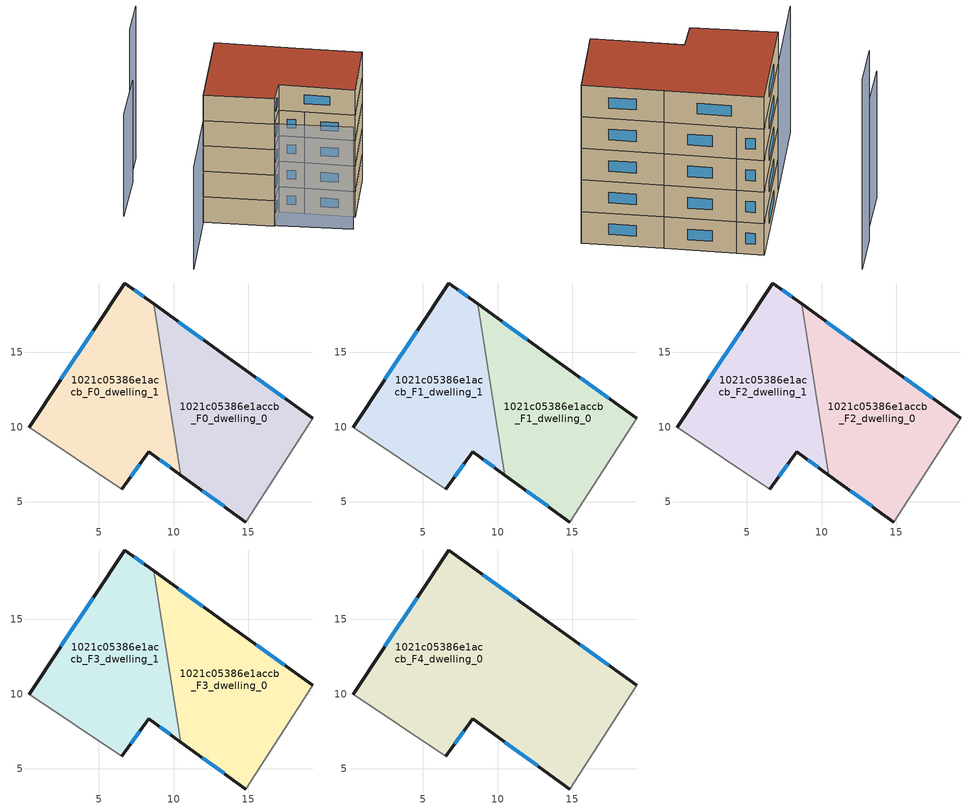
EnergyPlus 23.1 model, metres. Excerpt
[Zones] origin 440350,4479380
1021c05386e1accb_F0_dwelling_0
 floor ground (EU_floor_Construction): 13.64,14.64 19.29,10.6 14.81,3.65 10.49,6.78 8.66,18.23 z0
 wall outside (EU_wall_Construction): 19.29,10.6 13.64,14.64 8.66,18.23 / 10.49,6.78 14.81,3.65 z0:3
 wall adiabatic (EU_wall_Construction): 14.81,3.65 19.29,10.6 z0:3
 wall to 1021c05386e1accb_F0_dwelling_1 (EU_wall_Construction): 8.66,18.23 10.49,6.78 z0:3
 window (EU_Window_Construction): 11.99,15.83 10.31,17.04 / 17.42,11.94 15.51,13.3 / 11.92,5.74 13.38,4.69 z0.99:2.01
1021c05386e1accb_F0_dwelling_1
 floor ground (EU_floor_Construction): 8.66,18.23 10.49,6.78 8.35,8.33 6.54,5.84 0.36,9.99 6.73,19.62 z0
 wall outside (EU_wall_Construction): 8.66,18.23 6.73,19.62 0.36,9.99 / 6.54,5.84 8.35,8.33 10.49,6.78 z0:3
 wall adiabatic (EU_wall_Construction): 0.36,9.99 6.54,5.84 z0:3
 window (EU_Window_Construction): 4.62,16.43 2.47,13.19 / 8.02,18.69 7.37,19.16 / 9.06,7.82 9.78,7.3 / 7.14,6.66 7.75,7.51 z0.99:2.01
1021c05386e1accb_F1_dwelling_0
 floor to 1021c05386e1accb_F0_dwelling_0 (EU_floor_Construction): 13.64,14.64 19.29,10.6 14.81,3.65 10.49,6.78 8.66,18.23 z3
 wall outside (EU_wall_Construction): 19.29,10.6 13.64,14.64 8.66,18.23 / 10.49,6.78 14.81,3.65 z3:6
 wall adiabatic (EU_wall_Construction): 14.81,3.65 19.29,10.6 z3:6
 wall to 1021c05386e1accb_F1_dwelling_1 (EU_wall_Construction): 8.66,18.23 10.49,6.78 z3:6
 window (EU_Window_Construction): 11.99,15.83 10.31,17.04 / 17.42,11.94 15.51,13.3 / 11.92,5.74 13.38,4.69 z3.99:5.01
1021c05386e1accb_F1_dwelling_1
 floor to 1021c05386e1accb_F0_dwelling_1 (EU_floor_Construction): 8.66,18.23 10.49,6.78 8.35,8.33 6.54,5.84 0.36,9.99 6.73,19.62 z3
 wall outside (EU_wall_Construction): 8.66,18.23 6.73,19.62 0.36,9.99 / 6.54,5.84 8.35,8.33 10.49,6.78 z3:6
 wall adiabatic (EU_wall_Construction): 0.36,9.99 6.54,5.84 z3:6
 window (EU_Window_Construction): 4.62,16.43 2.47,13.19 / 8.02,18.69 7.37,19.16 / 9.06,7.82 9.78,7.3 / 7.14,6.66 7.75,7.51 z3.99:5.01
1021c05386e1accb_F2_dwelling_0
 floor to 1021c05386e1accb_F1_dwelling_0 (EU_floor_Construction): 13.64,14.64 19.29,10.6 14.81,3.65 10.49,6.78 8.66,18.23 z6
 wall outside (EU_wall_Construction): 19.29,10.6 13.64,14.64 8.66,18.23 / 10.49,6.78 14.81,3.65 z6:9
 wall adiabatic (EU_wall_Construction): 14.81,3.65 19.29,10.6 z6:9
 wall to 1021c05386e1accb_F2_dwelling_1 (EU_wall_Construction): 8.66,18.23 10.49,6.78 z6:9
 window (EU_Window_Construction): 11.99,15.83 10.31,17.04 / 17.42,11.94 15.51,13.3 / 11.92,5.74 13.38,4.69 z6.99:8.01
1021c05386e1accb_F2_dwelling_1
 floor to 1021c05386e1accb_F1_dwelling_1 (EU_floor_Construction): 8.66,18.23 10.49,6.78 8.35,8.33 6.54,5.84 0.36,9.99 6.73,19.62 z6
 wall outside (EU_wall_Construction): 8.66,18.23 6.73,19.62 0.36,9.99 / 6.54,5.84 8.35,8.33 10.49,6.78 z6:9
 wall adiabatic (EU_wall_Construction): 0.36,9.99 6.54,5.84 z6:9
 window (EU_Window_Construction): 4.62,16.43 2.47,13.19 / 8.02,18.69 7.37,19.16 / 9.06,7.82 9.78,7.3 / 7.14,6.66 7.75,7.51 z6.99:8.01
1021c05386e1accb_F3_dwelling_0
 floor to 1021c05386e1accb_F2_dwelling_0 (EU_floor_Construction): 13.64,14.64 19.29,10.6 14.81,3.65 10.49,6.78 8.66,18.23 z9
 wall outside (EU_wall_Construction): 19.29,10.6 13.64,14.64 8.66,18.23 / 10.49,6.78 14.81,3.65 z9:12
 wall adiabatic (EU_wall_Construction): 14.81,3.65 19.29,10.6 z9:12
 wall to 1021c05386e1accb_F3_dwelling_1 (EU_wall_Construction): 8.66,18.23 10.49,6.78 z9:12
 window (EU_Window_Construction): 11.99,15.83 10.31,17.04 / 17.42,11.94 15.51,13.3 / 11.92,5.74 13.38,4.69 z9.99:11.01
1021c05386e1accb_F3_dwelling_1
 floor to 1021c05386e1accb_F2_dwelling_1 (EU_floor_Construction): 8.66,18.23 10.49,6.78 8.35,8.33 6.54,5.84 0.36,9.99 6.73,19.62 z9
 wall outside (EU_wall_Construction): 8.66,18.23 6.73,19.62 0.36,9.99 / 6.54,5.84 8.35,8.33 10.49,6.78 z9:12
 wall adiabatic (EU_wall_Construction): 0.36,9.99 6.54,5.84 z9:12
 window (EU_Window_Construction): 4.62,16.43 2.47,13.19 / 8.02,18.69 7.37,19.16 / 9.06,7.82 9.78,7.3 / 7.14,6.66 7.75,7.51 z9.99:11.01
1021c05386e1accb_F4_dwelling_0
 floor to 1021c05386e1accb_F3_dwelling_0 (EU_floor_Construction): 13.64,14.64 19.29,10.6 14.81,3.65 10.49,6.78 8.66,18.23 z12
 floor to 1021c05386e1accb_F3_dwelling_1 (EU_floor_Construction): 8.66,18.23 10.49,6.78 8.35,8.33 6.54,5.84 0.36,9.99 6.73,19.62 z12
 wall outside (EU_wall_Construction): 6.54,5.84 8.35,8.33 14.81,3.65 / 19.29,10.6 13.64,14.64 6.73,19.62 0.36,9.99 z12:15
 wall adiabatic (EU_wall_Construction): 0.36,9.99 6.54,5.84 / 14.81,3.65 19.29,10.6 z12:15
 window (EU_Window_Construction): 7.14,6.66 7.75,7.51 / 4.62,16.43 2.47,13.19 / 11.35,16.29 9.02,17.97 / 17.42,11.94 15.51,13.3 / 10.49,6.78 12.67,5.2 z12.99:14.01
 roof outside (EU_roof_Construction): 14.81,3.65 19.29,10.6 13.64,14.64 6.73,19.62 0.36,9.99 6.54,5.84 8.35,8.33 z15
shading: -5.27,1.44 0.35,10 / 0.35,10 13.44,1.42 / -2.02,21.2 -6.31,14.99 z0:12; 0.61,25.56 -2.27,21.37 z0:18
[Building]
EU S2 Campaign: North Axis=0; Terrain=City; Solar Distribution=FullExterior
[Site:Location]
Madrid: Latitude=40.5; Longitude=-3.5; Time Zone=1; Elevation=609
[SizingPeriod:WeatherFileDays]
AnnualSizingPeriod: Begin Month=1; Begin Day of Month=1; End Month=12; End Day of Month=31; Day of Week for Start Day=Monday; Use Weather File Daylight Saving Period=No; Use Weather File Rain and Snow Indicators=No
[MATERIAL]
EU_InternalMass_Material: Roughness=MediumRough; Thickness=0.1; Conductivity=1; Density=1800; Specific Heat=900; Thermal Absorptance=0.9; Solar Absorptance=0.7; Visible Absorptance=0.7
[MATERIAL:NOMASS] Roughness=MediumRough; Thermal Absorptance=0.9; Solar Absorptance=0.7; Visible Absorptance=0.7
Name | Thermal Resistance
EU_wall_NoMass | 0.609216
EU_roof_NoMass | 0.513268
EU_floor_NoMass | 0.568163
[WINDOWMATERIAL:SIMPLEGLAZINGSYSTEM]
EU_Window_SimpleGlazing: UFactor=5.50606; Solar Heat Gain Coefficient=0.85; Visible Transmittance=0.85
[CONSTRUCTION]
EU_wall_Construction: EU_wall_NoMass
EU_roof_Construction: EU_roof_NoMass
EU_floor_Construction: EU_floor_NoMass
EU_InternalMass_Construction: EU_InternalMass_Material
EU_Window_Construction: EU_Window_SimpleGlazing
[ZONE] Type=1; Multiplier=1; Ceiling Height=autocalculate; Floor Area=autocalculate; Part of Total Floor Area=Yes
Name | Volume
1021c05386e1accb_F0_dwelling_0; 1021c05386e1accb_F1_dwelling_0; 1021c05386e1accb_F2_dwelling_0; 1021c05386e1accb_F3_dwelling_0 | 227.496
1021c05386e1accb_F4_dwelling_0 | 455.016
1021c05386e1accb_F0_dwelling_1 | 227.521
1021c05386e1accb_F1_dwelling_1; 1021c05386e1accb_F2_dwelling_1; 1021c05386e1accb_F3_dwelling_1 | 227.52
[INTERNALMASS] Construction=EU_InternalMass_Construction
Name | Zone or ZoneList | Surface Area
1021c05386e1accb_F0_dwelling_0_EU_InternalMass | 1021c05386e1accb_F0_dwelling_0 | 75.8321
1021c05386e1accb_F0_dwelling_1_EU_InternalMass | 1021c05386e1accb_F0_dwelling_1 | 75.8401
1021c05386e1accb_F1_dwelling_0_EU_InternalMass | 1021c05386e1accb_F1_dwelling_0 | 75.8321
1021c05386e1accb_F1_dwelling_1_EU_InternalMass | 1021c05386e1accb_F1_dwelling_1 | 75.8401
1021c05386e1accb_F2_dwelling_0_EU_InternalMass | 1021c05386e1accb_F2_dwelling_0 | 75.8321
1021c05386e1accb_F2_dwelling_1_EU_InternalMass | 1021c05386e1accb_F2_dwelling_1 | 75.8401
1021c05386e1accb_F3_dwelling_0_EU_InternalMass | 1021c05386e1accb_F3_dwelling_0 | 75.8321
1021c05386e1accb_F3_dwelling_1_EU_InternalMass | 1021c05386e1accb_F3_dwelling_1 | 75.8401
1021c05386e1accb_F4_dwelling_0_EU_InternalMass | 1021c05386e1accb_F4_dwelling_0 | 151.673
[OTHEREQUIPMENT] Fuel Type=Electricity; Design Level Calculation Method=Watts/Area; Power per Zone Floor Area=1; Fraction Latent=0; Fraction Radiant=0; Fraction Lost=0; Carbon Dioxide Generation Rate=0; EndUse Subcategory=EU_Step8_InternalGains
Name | Zone or ZoneList or Space or SpaceList | Schedule
EU_Step8_InternalGain_1021c05386e1accb_F0_dwelling_0_f000 | 1021c05386e1accb_F0_dwelling_0 | EU_Step8_GainSchedule_1021c05386e1accb_F0_dwelling_0_f000
EU_Step8_InternalGain_1021c05386e1accb_F0_dwelling_1_f000 | 1021c05386e1accb_F0_dwelling_1 | EU_Step8_GainSchedule_1021c05386e1accb_F0_dwelling_1_f000
EU_Step8_InternalGain_1021c05386e1accb_F1_dwelling_0_f000 | 1021c05386e1accb_F1_dwelling_0 | EU_Step8_GainSchedule_1021c05386e1accb_F1_dwelling_0_f000
EU_Step8_InternalGain_1021c05386e1accb_F1_dwelling_1_f000 | 1021c05386e1accb_F1_dwelling_1 | EU_Step8_GainSchedule_1021c05386e1accb_F1_dwelling_1_f000
EU_Step8_InternalGain_1021c05386e1accb_F2_dwelling_0_f000 | 1021c05386e1accb_F2_dwelling_0 | EU_Step8_GainSchedule_1021c05386e1accb_F2_dwelling_0_f000
EU_Step8_InternalGain_1021c05386e1accb_F2_dwelling_1_f000 | 1021c05386e1accb_F2_dwelling_1 | EU_Step8_GainSchedule_1021c05386e1accb_F2_dwelling_1_f000
EU_Step8_InternalGain_1021c05386e1accb_F3_dwelling_0_f000 | 1021c05386e1accb_F3_dwelling_0 | EU_Step8_GainSchedule_1021c05386e1accb_F3_dwelling_0_f000
EU_Step8_InternalGain_1021c05386e1accb_F3_dwelling_1_f000 | 1021c05386e1accb_F3_dwelling_1 | EU_Step8_GainSchedule_1021c05386e1accb_F3_dwelling_1_f000
EU_Step8_InternalGain_1021c05386e1accb_F4_dwelling_0_f000 | 1021c05386e1accb_F4_dwelling_0 | EU_Step8_GainSchedule_1021c05386e1accb_F4_dwelling_0_f000
[ZONEVENTILATION:DESIGNFLOWRATE] Schedule=EU_AlwaysOn; Design Flow Rate Calculation Method=AirChanges/Hour; Air Changes per Hour=0.752966; Ventilation Type=Natural; Fan Pressure Rise=0; Fan Total Efficiency=1; Constant Term Coefficient=1; Temperature Term Coefficient=0; Velocity Term Coefficient=0; Velocity Squared Term Coefficient=0; Minimum Indoor Temperature=-100; Maximum Indoor Temperature=100; Delta Temperature=-100; Minimum Outdoor Temperature=-100; Maximum Outdoor Temperature=100; Maximum Wind Speed=40
Name | Zone or ZoneList or Space or SpaceList
EU_ConstantAir_1021c05386e1accb_F0_dwelling_0 | 1021c05386e1accb_F0_dwelling_0
EU_ConstantAir_1021c05386e1accb_F0_dwelling_1 | 1021c05386e1accb_F0_dwelling_1
EU_ConstantAir_1021c05386e1accb_F1_dwelling_0 | 1021c05386e1accb_F1_dwelling_0
EU_ConstantAir_1021c05386e1accb_F1_dwelling_1 | 1021c05386e1accb_F1_dwelling_1
EU_ConstantAir_1021c05386e1accb_F2_dwelling_0 | 1021c05386e1accb_F2_dwelling_0
EU_ConstantAir_1021c05386e1accb_F2_dwelling_1 | 1021c05386e1accb_F2_dwelling_1
EU_ConstantAir_1021c05386e1accb_F3_dwelling_0 | 1021c05386e1accb_F3_dwelling_0
EU_ConstantAir_1021c05386e1accb_F3_dwelling_1 | 1021c05386e1accb_F3_dwelling_1
EU_ConstantAir_1021c05386e1accb_F4_dwelling_0 | 1021c05386e1accb_F4_dwelling_0
[HVACTEMPLATE:THERMOSTAT] Constant Heating Setpoint=20; Constant Cooling Setpoint=50
EU_HeatOnly_1021c05386e1accb_F0_dwelling_0; EU_HeatOnly_1021c05386e1accb_F0_dwelling_1; EU_HeatOnly_1021c05386e1accb_F1_dwelling_0; EU_HeatOnly_1021c05386e1accb_F1_dwelling_1; EU_HeatOnly_1021c05386e1accb_F2_dwelling_0; EU_HeatOnly_1021c05386e1accb_F2_dwelling_1; EU_HeatOnly_1021c05386e1accb_F3_dwelling_0; EU_HeatOnly_1021c05386e1accb_F3_dwelling_1; EU_HeatOnly_1021c05386e1accb_F4_dwelling_0
[HVACTEMPLATE:ZONE:IDEALLOADSAIRSYSTEM] System Availability Schedule=EU_AlwaysOn; Maximum Heating Supply Air Temperature=50; Minimum Cooling Supply Air Temperature=13; Maximum Heating Supply Air Humidity Ratio=0.0156; Minimum Cooling Supply Air Humidity Ratio=0.0077; Heating Limit=NoLimit; Cooling Limit=NoLimit; Heating Availability Schedule=EU_AlwaysOn; Cooling Availability Schedule=EU_CoolingOff; Dehumidification Control Type=ConstantSensibleHeatRatio; Cooling Sensible Heat Ratio=0.7; Dehumidification Setpoint=60; Humidification Control Type=None; Humidification Setpoint=30; Outdoor Air Method=None; Outdoor Air Flow Rate per Person=0.00944; Outdoor Air Flow Rate per Zone Floor Area=0; Outdoor Air Flow Rate per Zone=0; Demand Controlled Ventilation Type=None; Outdoor Air Economizer Type=NoEconomizer; Heat Recovery Type=None; Sensible Heat Recovery Effectiveness=0.7; Latent Heat Recovery Effectiveness=0.65
Name | Template Thermostat
1021c05386e1accb_F0_dwelling_0 | EU_HeatOnly_1021c05386e1accb_F0_dwelling_0
1021c05386e1accb_F0_dwelling_1 | EU_HeatOnly_1021c05386e1accb_F0_dwelling_1
1021c05386e1accb_F1_dwelling_0 | EU_HeatOnly_1021c05386e1accb_F1_dwelling_0
1021c05386e1accb_F1_dwelling_1 | EU_HeatOnly_1021c05386e1accb_F1_dwelling_1
1021c05386e1accb_F2_dwelling_0 | EU_HeatOnly_1021c05386e1accb_F2_dwelling_0
1021c05386e1accb_F2_dwelling_1 | EU_HeatOnly_1021c05386e1accb_F2_dwelling_1
1021c05386e1accb_F3_dwelling_0 | EU_HeatOnly_1021c05386e1accb_F3_dwelling_0
1021c05386e1accb_F3_dwelling_1 | EU_HeatOnly_1021c05386e1accb_F3_dwelling_1
1021c05386e1accb_F4_dwelling_0 | EU_HeatOnly_1021c05386e1accb_F4_dwelling_0
[SIZING:ZONE] Zone Cooling Design Supply Air Temperature Input Method=SupplyAirTemperature; Zone Cooling Design Supply Air Temperature=13; Zone Heating Design Supply Air Temperature Input Method=SupplyAirTemperature; Zone Heating Design Supply Air Temperature=50; Zone Cooling Design Supply Air Humidity Ratio=0.008; Zone Heating Design Supply Air Humidity Ratio=0.008; Cooling Design Air Flow Method=DesignDay; Cooling Design Air Flow Rate=0; Cooling Minimum Air Flow per Zone Floor Area=0.000762; Cooling Minimum Air Flow=0; Cooling Minimum Air Flow Fraction=0.2; Heating Design Air Flow Method=DesignDay; Heating Design Air Flow Rate=0; Heating Maximum Air Flow per Zone Floor Area=0.002032; Heating Maximum Air Flow=0.141576; Heating Maximum Air Flow Fraction=0.3; Account for Dedicated Outdoor Air System=No; Dedicated Outdoor Air System Control Strategy=NeutralSupplyAir; Dedicated Outdoor Air Low Setpoint Temperature for Design=autosize; Dedicated Outdoor Air High Setpoint Temperature for Design=autosize; Zone Load Sizing Method=Sensible Load Only No Latent Load; Zone Latent Cooling Design Supply Air Humidity Ratio Input Method=HumidityRatioDifference; Zone Cooling Design Supply Air Humidity Ratio Difference=0.005; Zone Latent Heating Design Supply Air Humidity Ratio Input Method=HumidityRatioDifference; Zone Humidification Design Supply Air Humidity Ratio Difference=0.005
1021c05386e1accb_F0_dwelling_0; 1021c05386e1accb_F0_dwelling_1; 1021c05386e1accb_F1_dwelling_0; 1021c05386e1accb_F1_dwelling_1; 1021c05386e1accb_F2_dwelling_0; 1021c05386e1accb_F2_dwelling_1; 1021c05386e1accb_F3_dwelling_0; 1021c05386e1accb_F3_dwelling_1; 1021c05386e1accb_F4_dwelling_0
[SCHEDULE:CONSTANT]
Name | Hourly Value
EU_AlwaysOn | 1
EU_CoolingOff | 0
[SCHEDULE:FILE] Column Number=1; Rows to Skip at Top=0; Number of Hours of Data=8760; Column Separator=Comma; Interpolate to Timestep=No; Minutes per Item=60; Adjust Schedule for Daylight Savings=Yes
Name | File
EU_Step8_GainSchedule_1021c05386e1accb_F0_dwelling_0_f000 | ../../schedules/1021c05386e1accb/1021c05386e1accb_F0_dwelling_0_f000_gain.csv
EU_Step8_GainSchedule_1021c05386e1accb_F0_dwelling_1_f000 | ../../schedules/1021c05386e1accb/1021c05386e1accb_F0_dwelling_1_f000_gain.csv
EU_Step8_GainSchedule_1021c05386e1accb_F1_dwelling_0_f000 | ../../schedules/1021c05386e1accb/1021c05386e1accb_F1_dwelling_0_f000_gain.csv
EU_Step8_GainSchedule_1021c05386e1accb_F1_dwelling_1_f000 | ../../schedules/1021c05386e1accb/1021c05386e1accb_F1_dwelling_1_f000_gain.csv
EU_Step8_GainSchedule_1021c05386e1accb_F2_dwelling_0_f000 | ../../schedules/1021c05386e1accb/1021c05386e1accb_F2_dwelling_0_f000_gain.csv
EU_Step8_GainSchedule_1021c05386e1accb_F2_dwelling_1_f000 | ../../schedules/1021c05386e1accb/1021c05386e1accb_F2_dwelling_1_f000_gain.csv
EU_Step8_GainSchedule_1021c05386e1accb_F3_dwelling_0_f000 | ../../schedules/1021c05386e1accb/1021c05386e1accb_F3_dwelling_0_f000_gain.csv
EU_Step8_GainSchedule_1021c05386e1accb_F3_dwelling_1_f000 | ../../schedules/1021c05386e1accb/1021c05386e1accb_F3_dwelling_1_f000_gain.csv
EU_Step8_GainSchedule_1021c05386e1accb_F4_dwelling_0_f000 | ../../schedules/1021c05386e1accb/1021c05386e1accb_F4_dwelling_0_f000_gain.csv
